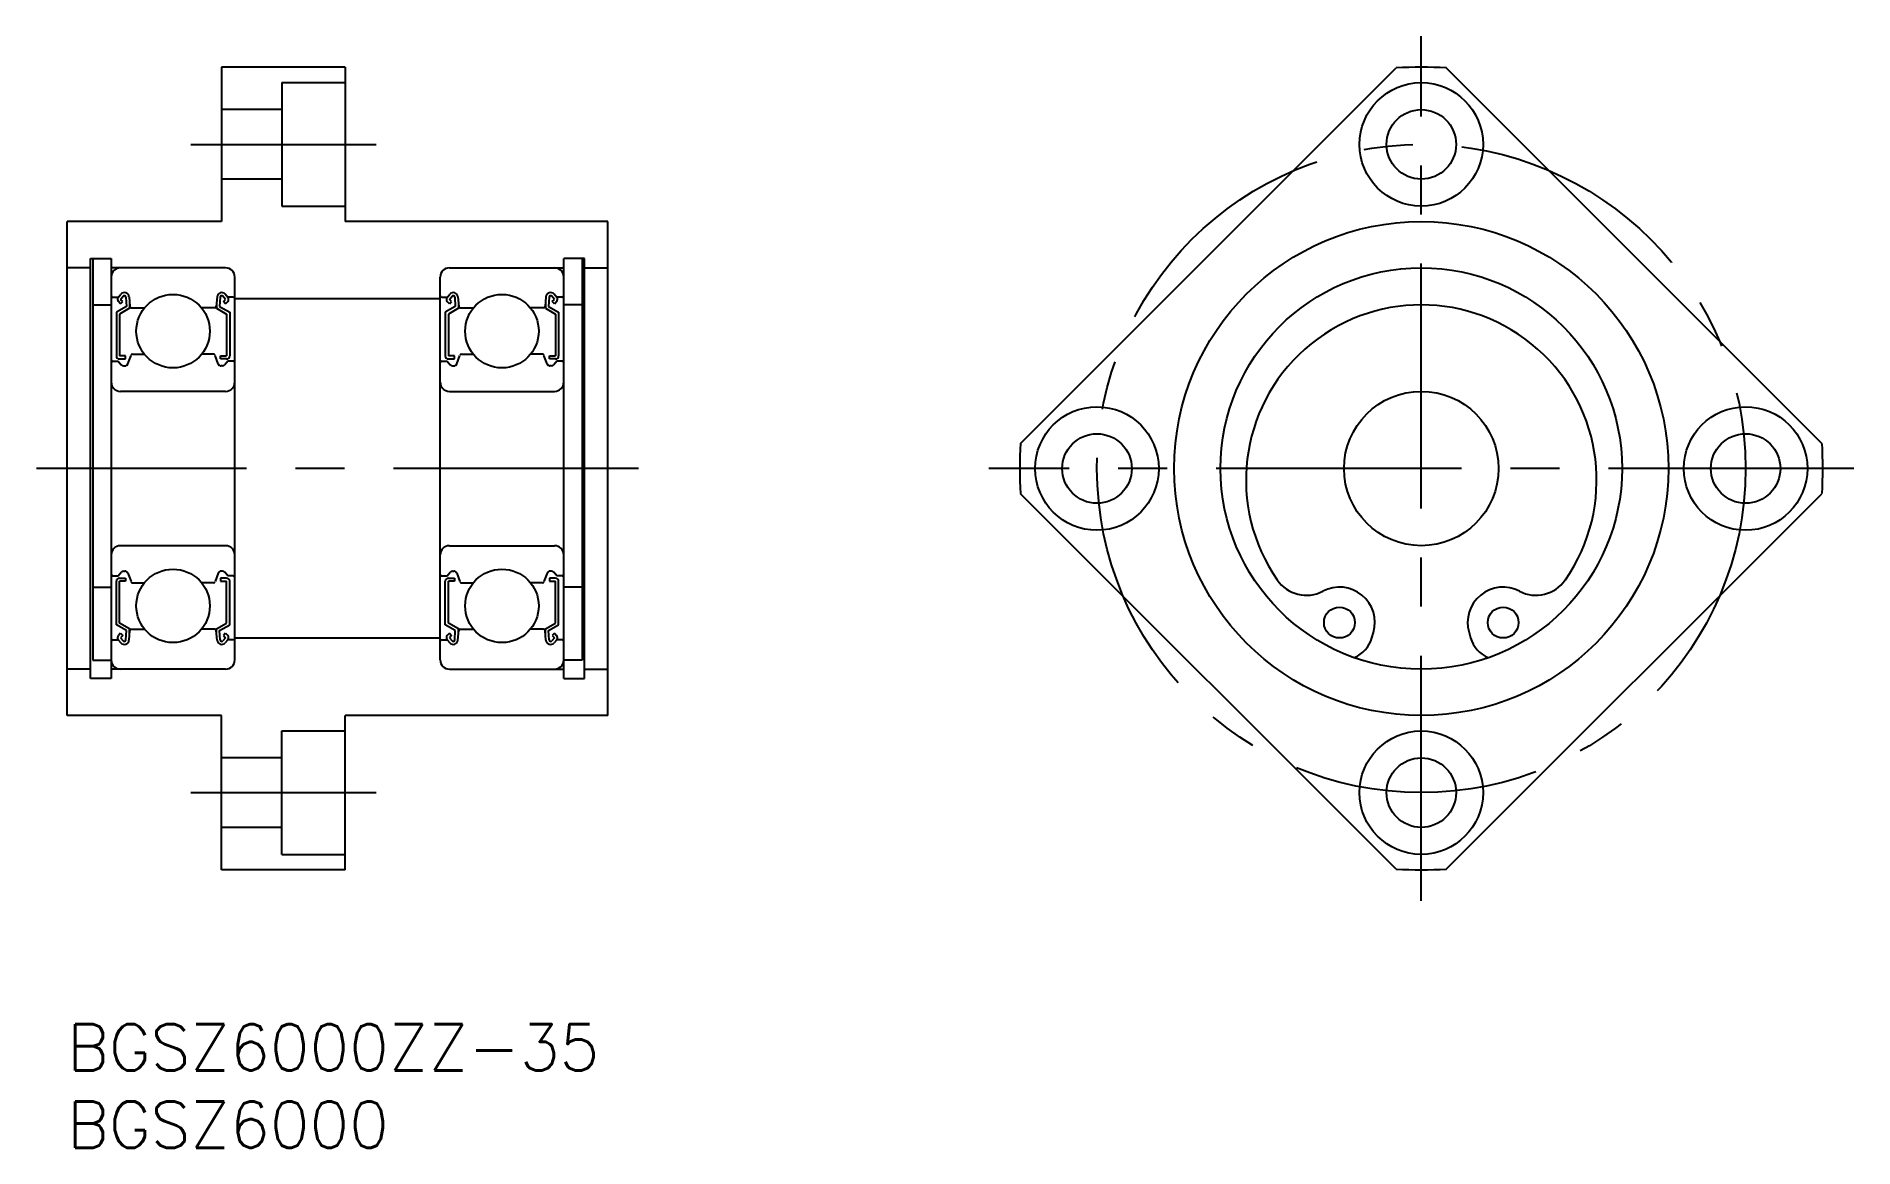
# Model space of a CAD drawing. Extents: x -2 to 116, y -8 to 64.
import ezdxf

# ---------------------------------------------------------------- set-up
doc = ezdxf.new("R2010")
doc.units = 0
doc.header["$LTSCALE"] = 0.5
doc.linetypes.add('CENTER', pattern=[50.8, 31.75, -6.35, 6.35, -6.35])
for name, color, linetype in [('MSM_CENTER', 1, 'CENTER'), ('MSM_CONTINUOUS', 7, 'CONTINUOUS'), ('MSM_PART_NUMBER', 7, 'CONTINUOUS')]:
    doc.layers.add(name, color=color, linetype=linetype)
doc.styles.get("Standard").update_dxf_attribs({"font": 'txt.shx', "height": 3, "bigfont": 'bigfont.shx'})

# ---------------------------------------------------------------- blocks, each defined once
blk = doc.blocks.new('*U6')
at = {"layer": 'MSM_PART_NUMBER'}
blk.add_text('BGSZ6000ZZ-35', height=3, dxfattribs=at).set_placement((0, -3))
blk = doc.blocks.new('*U7')
at = {"layer": 'MSM_PART_NUMBER'}
blk.add_text('BGSZ6000', height=3, dxfattribs=at).set_placement((0, -8))

msp = doc.modelspace()

# ---------------------------------------------------------------- linework, layer by layer
at = {"layer": 'MSM_CENTER'}
for p, q in [((87.68, 8), (87.68, 64)), ((8, 57), (20, 57)), ((37, 36), (-2, 36)), ((115.68, 36), (59.68, 36)), ((8, 15), (20, 15))]:
    msp.add_line(p, q, dxfattribs=at)
msp.add_circle((87.68, 36), 21, dxfattribs=at)
at = {"layer": 'MSM_CONTINUOUS'}
for p, q in [((18, 62), (10, 62)), ((10, 62), (10, 52)), ((18, 62), (18, 52)), ((61.73, 37.63), (86.05, 61.95)), ((113.62, 37.63), (89.3, 61.95)), ((13.9, 61), (13.9, 53)), ((13.9, 61), (18, 61)), ((13.9, 59.25), (10, 59.25)), ((13.9, 54.75), (10, 54.75)), ((13.9, 53), (18, 53)), ((14.93, 53), (14.93, 53)), ((0, 20), (0, 52)), ((10, 52), (0, 52)), ((35, 52), (18, 52)), ((35, 20), (35, 52)), ((1.5, 49.6, -0.1), (2.85, 49.6, -0.1)), ((1.5, 22.4, -0.1), (1.5, 49.6, -0.1)), ((1.65, 49.6), (1.65, 23.59)), ((2.85, 49.6), (2.85, 22.4)), ((32.15, 22.4), (32.15, 49.6)), ((33.5, 49.6, -0.1), (32.15, 49.6, -0.1)), ((33.35, 49.6), (33.35, 23.59)), ((33.5, 22.4, -0.1), (33.5, 49.6, -0.1)), ((1.5, 49, -0.1), (0, 49, -0.1)), ((10.25, 49), (2.85, 49)), ((10.85, 23.6), (10.85, 48.4)), ((24.15, 23.6), (24.15, 48.4)), ((24.75, 49), (32.15, 49)), ((33.5, 49, -0.1), (35, 49, -0.1)), ((2.95, 47.1), (3.31, 47.1)), ((3.3, 47.09), (3.47, 47.29)), ((3.45, 46.96), (3.62, 47.16)), ((3.8, 47.1), (3.83, 46.5)), ((4, 47.12), (4.05, 46.49)), ((9.7, 47.12), (9.65, 46.49)), ((9.9, 47.1), (9.87, 46.5)), ((10.25, 46.96), (10.08, 47.16)), ((10.4, 47.09), (10.23, 47.29)), ((10.75, 47.1), (10.39, 47.1)), ((24.25, 47.1), (24.61, 47.1)), ((24.6, 47.09), (24.77, 47.29)), ((24.75, 46.96), (24.92, 47.16)), ((25.1, 47.1), (25.13, 46.5)), ((25.3, 47.12), (25.35, 46.49)), ((31, 47.12), (30.95, 46.49)), ((31.2, 47.1), (31.17, 46.5)), ((31.55, 46.96), (31.38, 47.16)), ((31.7, 47.09), (31.53, 47.29)), ((32.05, 47.1), (31.69, 47.1)), ((1.65, 46.6, -0.1), (2.85, 46.6, -0.1)), ((3.83, 46.5), (3.18, 46.12)), ((3.18, 46.12), (3.18, 43.3)), ((3.45, 46.67), (3.31, 46.82)), ((4.03, 46.38), (3.38, 46.01)), ((3.38, 46.01), (3.38, 43.3)), ((3.59, 46.82), (3.45, 46.96)), ((3.45, 46.67), (3.59, 46.82)), ((4.03, 46.75), (4.03, 46.38)), ((4.15, 46.4), (5, 46.4)), ((9.55, 46.4), (8.7, 46.4)), ((9.67, 46.75), (9.67, 46.38)), ((9.67, 46.38), (10.32, 46.01)), ((9.87, 46.5), (10.52, 46.12)), ((10.11, 46.82), (10.25, 46.96)), ((10.25, 46.67), (10.11, 46.82)), ((10.25, 46.67), (10.39, 46.82)), ((10.32, 46.01), (10.32, 43.3)), ((10.52, 46.12), (10.52, 43.3)), ((24.15, 47), (10.85, 47)), ((25.13, 46.5), (24.48, 46.12)), ((24.48, 46.12), (24.48, 43.3)), ((24.75, 46.67), (24.61, 46.82)), ((25.33, 46.38), (24.68, 46.01)), ((24.68, 46.01), (24.68, 43.3)), ((24.89, 46.82), (24.75, 46.96)), ((24.75, 46.67), (24.89, 46.82)), ((25.33, 46.75), (25.33, 46.38)), ((25.45, 46.4), (26.3, 46.4)), ((30.85, 46.4), (30, 46.4)), ((30.97, 46.75), (30.97, 46.38)), ((30.97, 46.38), (31.62, 46.01)), ((31.17, 46.5), (31.82, 46.12)), ((31.41, 46.82), (31.55, 46.96)), ((31.55, 46.67), (31.41, 46.82)), ((31.55, 46.67), (31.69, 46.82)), ((31.62, 46.01), (31.62, 43.3)), ((31.82, 46.12), (31.82, 43.3)), ((33.35, 46.6, -0.1), (32.15, 46.6, -0.1)), ((2.95, 42.95), (3.3, 42.95)), ((3.3, 42.95), (3.49, 42.72)), ((3.78, 43.3), (3.38, 43.3)), ((3.38, 43.1), (3.78, 43.1)), ((3.64, 42.65), (3.74, 42.65)), ((3.78, 43.1), (3.78, 43.3)), ((3.93, 42.78), (4.13, 43.33)), ((4.22, 43.4), (5, 43.4)), ((9.48, 43.4), (8.7, 43.4)), ((9.77, 42.78), (9.57, 43.33)), ((9.92, 43.3), (10.32, 43.3)), ((9.92, 43.1), (9.92, 43.3)), ((10.32, 43.1), (9.92, 43.1)), ((10.06, 42.65), (9.96, 42.65)), ((10.4, 42.95), (10.21, 42.72)), ((10.75, 42.95), (10.4, 42.95)), ((24.25, 42.95), (24.6, 42.95)), ((24.6, 42.95), (24.79, 42.72)), ((25.08, 43.3), (24.68, 43.3)), ((24.68, 43.1), (25.08, 43.1)), ((24.94, 42.65), (25.04, 42.65)), ((25.08, 43.1), (25.08, 43.3)), ((25.23, 42.78), (25.43, 43.33)), ((25.52, 43.4), (26.3, 43.4)), ((30.78, 43.4), (30, 43.4)), ((31.07, 42.78), (30.87, 43.33)), ((31.22, 43.1), (31.22, 43.3)), ((31.22, 43.3), (31.62, 43.3)), ((31.62, 43.1), (31.22, 43.1)), ((31.36, 42.65), (31.26, 42.65)), ((31.7, 42.95), (31.51, 42.72)), ((32.05, 42.95), (31.7, 42.95)), ((10.25, 41), (3.45, 41)), ((24.75, 41), (31.55, 41)), ((86.05, 10.05), (61.73, 34.37)), ((89.3, 10.05), (113.62, 34.37)), ((10.25, 31), (3.45, 31)), ((24.75, 31), (31.55, 31)), ((1.65, 28.32, -0.1), (2.85, 28.32, -0.1)), ((2.95, 29.05), (3.3, 29.05)), ((3.18, 25.88), (3.18, 28.7)), ((3.3, 29.05), (3.49, 29.28)), ((3.38, 28.9), (3.78, 28.9)), ((3.78, 28.7), (3.38, 28.7)), ((3.38, 25.99), (3.38, 28.7)), ((3.64, 29.35), (3.74, 29.35)), ((3.78, 28.9), (3.78, 28.7)), ((3.93, 29.22), (4.13, 28.67)), ((4.22, 28.6), (5, 28.6)), ((9.48, 28.6), (8.7, 28.6)), ((9.77, 29.22), (9.57, 28.67)), ((9.92, 28.9), (9.92, 28.7)), ((10.32, 28.9), (9.92, 28.9)), ((9.92, 28.7), (10.32, 28.7)), ((10.06, 29.35), (9.96, 29.35)), ((10.4, 29.05), (10.21, 29.28)), ((10.32, 25.99), (10.32, 28.7)), ((10.75, 29.05), (10.4, 29.05)), ((10.52, 25.88), (10.52, 28.7)), ((24.25, 29.05), (24.6, 29.05)), ((24.48, 25.88), (24.48, 28.7)), ((24.6, 29.05), (24.79, 29.28)), ((24.68, 28.9), (25.08, 28.9)), ((25.08, 28.7), (24.68, 28.7)), ((24.68, 25.99), (24.68, 28.7)), ((24.94, 29.35), (25.04, 29.35)), ((25.08, 28.9), (25.08, 28.7)), ((25.23, 29.22), (25.43, 28.67)), ((25.52, 28.6), (26.3, 28.6)), ((30.78, 28.6), (30, 28.6)), ((31.07, 29.22), (30.87, 28.67)), ((31.22, 28.9), (31.22, 28.7)), ((31.62, 28.9), (31.22, 28.9)), ((31.22, 28.7), (31.62, 28.7)), ((31.36, 29.35), (31.26, 29.35)), ((31.7, 29.05), (31.51, 29.28)), ((31.62, 25.99), (31.62, 28.7)), ((32.05, 29.05), (31.7, 29.05)), ((31.82, 25.88), (31.82, 28.7)), ((33.35, 28.32, -0.1), (32.15, 28.32, -0.1)), ((4.03, 25.62), (3.38, 25.99)), ((9.67, 25.62), (10.32, 25.99)), ((25.33, 25.62), (24.68, 25.99)), ((30.97, 25.62), (31.62, 25.99)), ((2.95, 24.9), (3.31, 24.9)), ((3.83, 25.5), (3.18, 25.88)), ((3.3, 24.91), (3.47, 24.71)), ((3.45, 25.33), (3.31, 25.18)), ((3.45, 25.33), (3.59, 25.18)), ((3.59, 25.18), (3.45, 25.04)), ((3.45, 25.04), (3.62, 24.84)), ((3.8, 24.9), (3.83, 25.5)), ((4, 24.88), (4.05, 25.51)), ((4.03, 25.25), (4.03, 25.62)), ((4.15, 25.6), (5, 25.6)), ((9.55, 25.6), (8.7, 25.6)), ((9.7, 24.88), (9.65, 25.51)), ((9.67, 25.25), (9.67, 25.62)), ((9.87, 25.5), (10.52, 25.88)), ((9.9, 24.9), (9.87, 25.5)), ((10.25, 25.04), (10.08, 24.84)), ((10.25, 25.33), (10.11, 25.18)), ((10.11, 25.18), (10.25, 25.04)), ((10.4, 24.91), (10.23, 24.71)), ((10.25, 25.33), (10.39, 25.18)), ((10.75, 24.9), (10.39, 24.9)), ((24.15, 25), (10.85, 25)), ((24.25, 24.9), (24.61, 24.9)), ((25.13, 25.5), (24.48, 25.88)), ((24.6, 24.91), (24.77, 24.71)), ((24.75, 25.33), (24.61, 25.18)), ((24.75, 25.33), (24.89, 25.18)), ((24.89, 25.18), (24.75, 25.04)), ((24.75, 25.04), (24.92, 24.84)), ((25.1, 24.9), (25.13, 25.5)), ((25.3, 24.88), (25.35, 25.51)), ((25.33, 25.25), (25.33, 25.62)), ((25.45, 25.6), (26.3, 25.6)), ((30.85, 25.6), (30, 25.6)), ((31, 24.88), (30.95, 25.51)), ((30.97, 25.25), (30.97, 25.62)), ((31.17, 25.5), (31.82, 25.88)), ((31.2, 24.9), (31.17, 25.5)), ((31.55, 25.04), (31.38, 24.84)), ((31.55, 25.33), (31.41, 25.18)), ((31.41, 25.18), (31.55, 25.04)), ((31.7, 24.91), (31.53, 24.71)), ((31.55, 25.33), (31.69, 25.18)), ((32.05, 24.9), (31.69, 24.9)), ((84.48, 25.03), (84.58, 25.38)), ((90.77, 25.38), (90.87, 25.03)), ((1.65, 23.59, -0.1), (2.85, 23.59, -0.1)), ((33.35, 23.59, -0.1), (32.15, 23.59, -0.1)), ((1.5, 23, -0.1), (0, 23, -0.1)), ((2.85, 22.4, -0.1), (1.5, 22.4, -0.1)), ((10.25, 23), (2.85, 23)), ((24.75, 23), (32.15, 23)), ((32.15, 22.4, -0.1), (33.5, 22.4, -0.1)), ((33.5, 23, -0.1), (35, 23, -0.1)), ((10, 20), (0, 20)), ((10, 10), (10, 20)), ((13.9, 11), (13.9, 19)), ((13.9, 19), (18, 19)), ((35, 20), (18, 20)), ((18, 10), (18, 20)), ((13.9, 17.25), (10, 17.25)), ((13.9, 12.75), (10, 12.75)), ((13.9, 11), (18, 11)), ((18, 10), (10, 10))]:
    msp.add_line(p, q, dxfattribs=at)
for centre, radius in [((87.68, 57), 4), ((87.68, 57), 2.25), ((87.68, 36), 16), ((87.68, 36), 13), ((6.85, 44.9), 2.38), ((28.15, 44.9), 2.38), ((87.68, 36), 5), ((66.68, 36), 4), ((108.68, 36), 4), ((66.68, 36), 2.25), ((108.68, 36), 2.25), ((6.85, 27.1), 2.38), ((28.15, 27.1), 2.38), ((82.38, 26.02), 1), ((92.98, 26.02), 1), ((87.68, 15), 4), ((87.68, 15), 2.25)]:
    msp.add_circle(centre, radius, dxfattribs=at)
for centre, radius, start, end in [((87.68, 36), 26, 86.4096, 93.5904), ((3.45, 48.4), 0.6, 90, 180), ((10.25, 48.4), 0.6, 0, 90), ((24.75, 48.4), 0.6, 90, 180), ((31.55, 48.4), 0.6, 0, 90), ((2.95, 47.2), 0.1, 180, 270), ((3.45, 46.96), 0.2, 140.137, 225.002), ((3.7, 47.1), 0.3, 4.9354, 140.137), ((3.7, 47.1), 0.1, 3.1017, 139.9503), ((10, 47.1), 0.3, 39.863, 175.0646), ((10, 47.1), 0.1, 40.0497, 176.8983), ((10.25, 46.96), 0.2, 314.998, 39.863), ((10.75, 47.2), 0.1, 270, 0), ((24.25, 47.2), 0.1, 180, 270), ((24.75, 46.96), 0.2, 140.137, 225.002), ((25, 47.1), 0.3, 4.9354, 140.137), ((25, 47.1), 0.1, 3.1017, 139.9503), ((31.3, 47.1), 0.3, 39.863, 175.0646), ((31.3, 47.1), 0.1, 40.0497, 176.8983), ((31.55, 46.96), 0.2, 314.998, 39.863), ((32.05, 47.2), 0.1, 270, 0), ((4.15, 46.5), 0.1, 184.9354, 270), ((9.55, 46.5), 0.1, 270, 355.0646), ((25.45, 46.5), 0.1, 184.9354, 270), ((30.85, 46.5), 0.1, 270, 355.0646), ((87.68, 35.25), 11.35, 325.2644, 214.7356), ((2.95, 42.85), 0.1, 90, 180.8103), ((3.38, 43.3), 0.2, 180, 270), ((3.64, 42.85), 0.2, 219.9762, 270), ((3.74, 42.85), 0.2, 270, 339.9916), ((4.22, 43.3), 0.1, 90, 159.9916), ((9.48, 43.3), 0.1, 20.0084, 90), ((9.96, 42.85), 0.2, 200.0084, 270), ((10.06, 42.85), 0.2, 270, 320.0238), ((10.32, 43.3), 0.2, 270, 0), ((10.75, 42.85), 0.1, 359.1897, 90), ((24.25, 42.85), 0.1, 90, 180.8103), ((24.68, 43.3), 0.2, 180, 270), ((24.94, 42.85), 0.2, 219.9762, 270), ((25.04, 42.85), 0.2, 270, 339.9916), ((25.52, 43.3), 0.1, 90, 159.9916), ((30.78, 43.3), 0.1, 20.0084, 90), ((31.26, 42.85), 0.2, 200.0084, 270), ((31.36, 42.85), 0.2, 270, 320.0238), ((31.62, 43.3), 0.2, 270, 0), ((32.05, 42.85), 0.1, 359.1897, 90), ((3.45, 41.6), 0.6, 180, 270), ((10.25, 41.6), 0.6, 270, 0), ((24.75, 41.6), 0.6, 180, 270), ((31.55, 41.6), 0.6, 270, 0), ((87.68, 36), 26, 176.4096, 183.5904), ((87.68, 36), 26, 356.4096, 3.5904), ((3.45, 30.4), 0.6, 90, 180), ((10.25, 30.4), 0.6, 0, 90), ((24.75, 30.4), 0.6, 90, 180), ((31.55, 30.4), 0.6, 0, 90), ((2.95, 29.15), 0.1, 179.1897, 270), ((3.38, 28.7), 0.2, 90, 180), ((3.64, 29.15), 0.2, 90, 140.0238), ((3.74, 29.15), 0.2, 20.0084, 90), ((4.22, 28.7), 0.1, 200.0084, 270), ((9.48, 28.7), 0.1, 270, 339.9916), ((9.96, 29.15), 0.2, 90, 159.9916), ((10.06, 29.15), 0.2, 39.9762, 90), ((10.32, 28.7), 0.2, 0, 90), ((10.75, 29.15), 0.1, 270, 0.8103), ((24.25, 29.15), 0.1, 179.1897, 270), ((24.68, 28.7), 0.2, 90, 180), ((24.94, 29.15), 0.2, 90, 140.0238), ((25.04, 29.15), 0.2, 20.0084, 90), ((25.52, 28.7), 0.1, 200.0084, 270), ((30.78, 28.7), 0.1, 270, 339.9916), ((31.26, 29.15), 0.2, 90, 159.9916), ((31.36, 29.15), 0.2, 39.9762, 90), ((31.62, 28.7), 0.2, 0, 90), ((32.05, 29.15), 0.1, 270, 0.8103), ((80.24, 30.09), 2.3, 214.7356, 297.6849), ((82.38, 26.02), 2.3, 343.7729, 117.6849), ((92.98, 26.02), 2.3, 62.3151, 196.2271), ((95.11, 30.09), 2.3, 242.3151, 325.2644), ((2.95, 24.8), 0.1, 90, 180), ((3.45, 25.04), 0.2, 134.998, 219.863), ((3.7, 24.9), 0.3, 219.863, 355.0646), ((3.7, 24.9), 0.1, 220.0497, 356.8983), ((4.15, 25.5), 0.1, 90, 175.0646), ((9.55, 25.5), 0.1, 4.9354, 90), ((10, 24.9), 0.3, 184.9354, 320.137), ((10, 24.9), 0.1, 183.1017, 319.9503), ((10.25, 25.04), 0.2, 320.137, 45.002), ((10.75, 24.8), 0.1, 0, 90), ((24.25, 24.8), 0.1, 90, 180), ((24.75, 25.04), 0.2, 134.998, 219.863), ((25, 24.9), 0.3, 219.863, 355.0646), ((25, 24.9), 0.1, 220.0497, 356.8983), ((25.45, 25.5), 0.1, 90, 175.0646), ((30.85, 25.5), 0.1, 4.9354, 90), ((31.3, 24.9), 0.3, 184.9354, 320.137), ((31.3, 24.9), 0.1, 183.1017, 319.9503), ((31.55, 25.04), 0.2, 320.137, 45.002), ((32.05, 24.8), 0.1, 0, 90), ((82.56, 25.59), 2, 292.8466, 343.7729), ((92.79, 25.59), 2, 196.2271, 247.1534), ((3.45, 23.6), 0.6, 180, 270), ((10.25, 23.6), 0.6, 270, 0), ((24.75, 23.6), 0.6, 180, 270), ((31.55, 23.6), 0.6, 270, 0), ((87.68, 36), 26, 266.4096, 273.5904)]:
    msp.add_arc(centre, radius, start, end, dxfattribs=at)

# ---------------------------------------------------------------- block references
for name in ['*U6', '*U7']:
    msp.add_blockref(name, (0, 0), dxfattribs=at)

doc.saveas('drawing.dxf')
